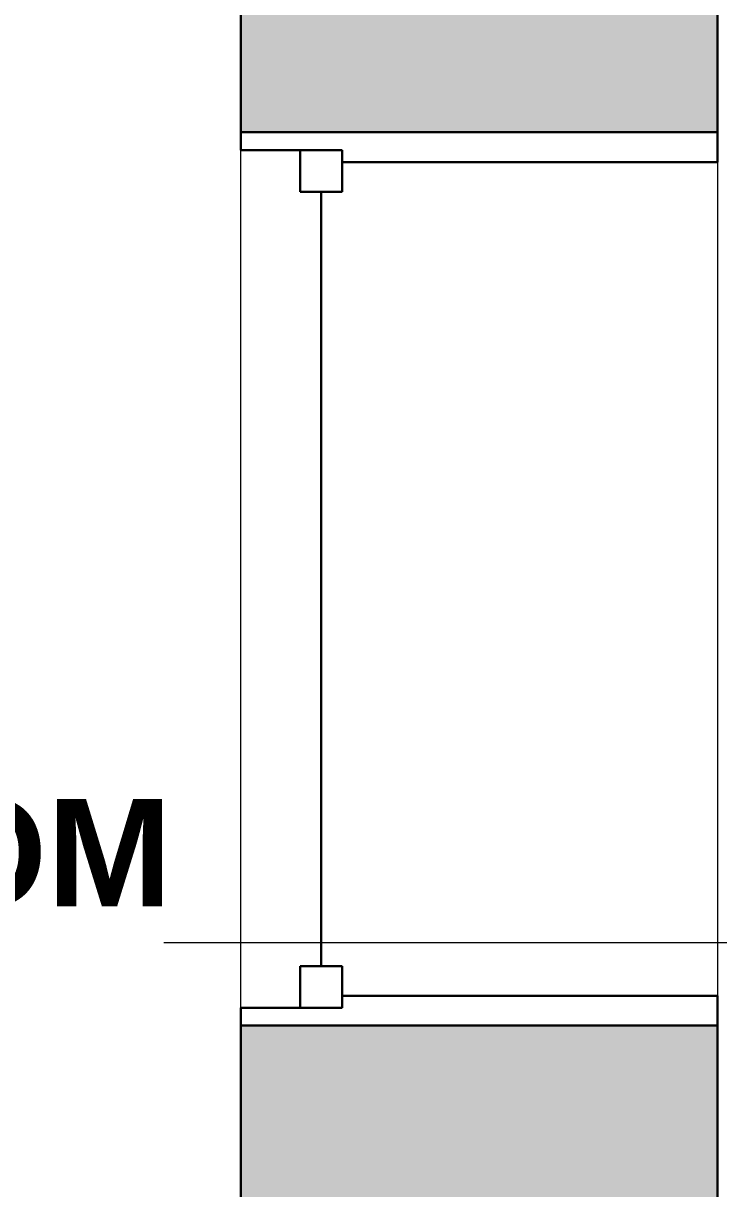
# Model space of a CAD drawing. Header units: inches. Extents: x -1287 to 1590, y -3558 to 989.
# Drawn here: x -1044.18 to -1015.01, y 723.03 to 771.95 of the extents above; entities that cross this region are included whole.
import ezdxf

# ---------------------------------------------------------------- set-up
doc = ezdxf.new("R2010")
doc.units = ezdxf.units.IN
doc.header["$MEASUREMENT"] = 0
for name, color, linetype, lineweight in [('A-AREA-IDEN', 2, 'Continuous', 9), ('A-GLAZ', 151, 'Continuous', 18), ('A-WALL', 113, 'Continuous', 18), ('A-WALL-PATT', 111, 'Continuous', 18)]:
    doc.layers.add(name, color=color, linetype=linetype, lineweight=lineweight)
doc.styles.add('Swis721 Lt BT_B', font='', dxfattribs={"height": 4.5})
doc.styles.get('Swis721 Lt BT_B').set_extended_font_data('Swis721 Lt BT', bold=True)

# ---------------------------------------------------------------- blocks, each defined once
blk = doc.blocks.new('Double Hung - side window 4_ X 6_ 3_ H-6972878-1st Floor Construction')
at = {"layer": 'A-GLAZ', "color": 8, "lineweight": 30}
for p, q in [((-18.75, 10), (-18, 10)), ((-18, 5.75), (-18, 10)), ((18, 5.75), (18, 10)), ((18.75, 10), (18, 10)), ((-18, 7.5), (-18, 5.75)), ((-18, 7.5), (-16.25, 7.5)), ((-16.25, 7.5), (-16.25, 5.75)), ((16.25, 7.5), (16.25, 5.75)), ((18, 7.5), (16.25, 7.5)), ((18, 7.5), (18, 5.75)), ((-16.25, 6.625), (16.25, 6.625)), ((-18, 5.75), (-16.25, 5.75)), ((-18, 5.75), (-17.5, 5.75)), ((-17.5, -10), (-17.5, 5.75)), ((18, 5.75), (16.25, 5.75)), ((17.5, 5.75), (18, 5.75)), ((17.5, 5.75), (17.5, -10)), ((-17.5, -10), (-18.75, -10)), ((17.5, -10), (18.75, -10))]:
    blk.add_line(p, q, dxfattribs=at)

msp = doc.modelspace()

# ---------------------------------------------------------------- hatches: boundary and pattern name
at = {"layer": 'A-WALL-PATT'}
h = msp.add_hatch(color=7, dxfattribs=at)
h.paths.add_polyline_path([(-1035.062, 16.255), (-1015.062, 16.255), (-1015.062, 96.005), (-1035.062, 96.005), (-1035.062, 17.581)], flags=0)
h.paths.add_polyline_path([(-1015.062, 133.505), (-1015.062, 216.005), (-1035.062, 216.005), (-1035.062, 133.505)], flags=0)
h.paths.add_polyline_path([(-1020.632, 253.505), (-1015.062, 253.505), (-1015.062, 342.005), (-1035.062, 342.005), (-1035.062, 253.505)], flags=0)
h.paths.add_polyline_path([(-1020.632, 379.505), (-1015.062, 379.505), (-1015.062, 468.124), (-1035.062, 468.124), (-1035.062, 379.505)], flags=0)
h.paths.add_polyline_path([(-1015.062, 505.624), (-1015.062, 604.374), (-1035.062, 604.374), (-1035.062, 505.624)], flags=0)
h.paths.add_polyline_path([(-1020.632, 641.874), (-1015.062, 641.874), (-1015.062, 729.874), (-1035.062, 729.874), (-1035.062, 641.874)], flags=0)
h.paths.add_polyline_path([(-1020.632, 767.374), (-1015.062, 767.374), (-1015.062, 789.874), (-1035.062, 789.874), (-1035.062, 767.374)], flags=0)

# ---------------------------------------------------------------- linework, layer by layer
at = {"layer": 'A-AREA-IDEN'}
msp.add_line((-990.037, 733.344), (-1038.293, 733.344), dxfattribs=at)
at = {"layer": 'A-WALL', "color": 8, "lineweight": 30}
for p, q in [((-1035.062, 767.374), (-1035.062, 789.807)), ((-1015.062, 789.874), (-1015.062, 767.374)), ((-1035.062, 767.374), (-1015.062, 767.374)), ((-1035.062, 729.874), (-1035.062, 641.874)), ((-1035.062, 729.874), (-1015.062, 729.874)), ((-1015.062, 729.874), (-1015.062, 641.874))]:
    msp.add_line(p, q, dxfattribs=at)
at = {"layer": 'A-WALL', "lineweight": 9}
for p, q in [((-1035.062, 729.874), (-1035.062, 767.374)), ((-1015.062, 767.374), (-1015.062, 729.874))]:
    msp.add_line(p, q, dxfattribs=at)

# ---------------------------------------------------------------- block references
at = {"layer": 'A-GLAZ', "rotation": 89.99999999999991}
msp.add_blockref('Double Hung - side window 4_ X 6_ 3_ H-6972878-1st Floor Construction', (-1025.062, 748.624), dxfattribs=at)

# ---------------------------------------------------------------- texts
at = {"layer": 'A-AREA-IDEN', "insert": (-1080.548, 739.386), "char_height": 4.5, "width": 51.0555, "attachment_point": 1, "style": 'Swis721 Lt BT_B'}
msp.add_mtext('HOTEL ROOM', dxfattribs=at)

doc.saveas('drawing.dxf')
